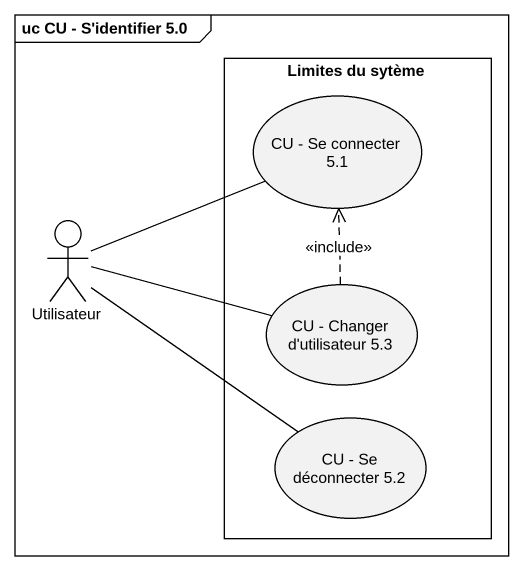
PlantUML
@startuml
mainframe uc CU - S'identifier 5.0
rectangle "Limites du sytème" as Limites_du_sytème {
  usecase "CU - Se connecter 5.1" as CU_Se_connecter_5_1
  usecase "CU - Changer d'utilisateur 5.3" as CU_Changer_d_utilisateur_5_3
  usecase "CU - Se déconnecter 5.2" as CU_Se_déconnecter_5_2
}
actor Utilisateur
Utilisateur -right- CU_Se_connecter_5_1
Utilisateur -right- CU_Changer_d_utilisateur_5_3
Utilisateur -- CU_Se_déconnecter_5_2
CU_Changer_d_utilisateur_5_3 .up.> CU_Se_connecter_5_1 : <<include>>
@enduml
